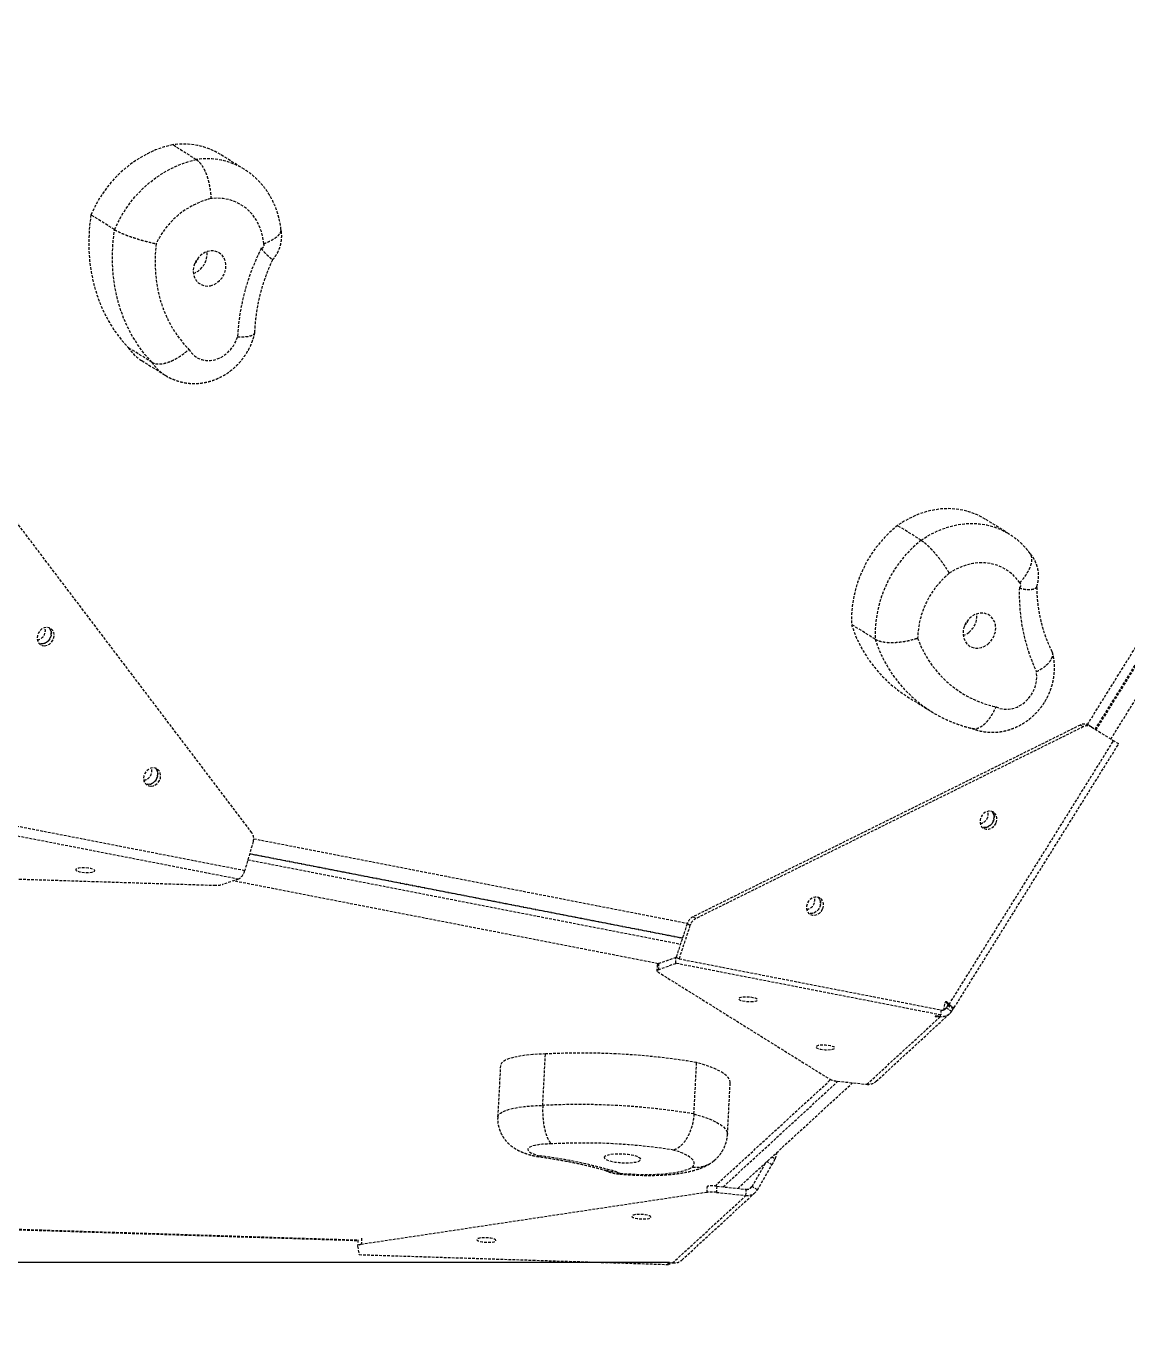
# Model space of a CAD drawing. Header units: millimetres. Extents: x -4077 to 3684, y -3420 to 2611.
# Drawn here: x 570 to 1089, y -690 to -70 of the extents above; entities that cross this region are included whole.
import ezdxf

# ---------------------------------------------------------------- set-up
doc = ezdxf.new("R2010")
doc.units = ezdxf.units.MM
doc.linetypes.add('HIDDEN', pattern=[1.905, 1.27, -0.635])
for name, color, linetype in [('DIKOM_ОБЪЕКТ', 7, 'Continuous'), ('DIKOM_РАЗМЕР_ЗОНА', 7, 'Continuous'), ('DIKOM_РАЗМЕР_ОБЪЕКТА', 7, 'Continuous')]:
    doc.layers.add(name, color=color, linetype=linetype)
doc.styles.add('style1', font='arialbd.ttf', dxfattribs={"width": 0.8})
doc.dimstyles.new('1-50', dxfattribs={"dimtxt": 300, "dimasz": 200, "dimexe": 100, "dimexo": 0, "dimgap": 100, "dimtad": 1, "dimtxsty": 'style1', "dimcen": 200, "dimclrd": 7, "dimclre": 7, "dimclrt": 7, "dimadec": 1, "dimazin": 2, "dimtfac": 1, "dimtmove": 0, "dimatfit": 2, "dimfxl": 0, "dimlwd": 25, "dimlwe": 18, "dimarcsym": 0})

# ---------------------------------------------------------------- blocks, each defined once
blk = doc.blocks.new('*D0')
at = {"layer": 'Defpoints', "color": 0, "transparency": 16777216}
for p in [(223.24, 1107.53), (-2045.08, -653.43), (871.98, -653.43)]:
    blk.add_point(p, dxfattribs=at)
at = {"layer": 'DIKOM_РАЗМЕР_ОБЪЕКТА', "color": 7, "lineweight": 18, "transparency": 16777216}
for p, q in [((223.24, 1107.53), (-2145.08, 1107.53)), ((871.98, -653.43), (-2145.08, -653.43))]:
    blk.add_line(p, q, dxfattribs=at)
at = {"layer": 'DIKOM_РАЗМЕР_ОБЪЕКТА', "color": 7, "lineweight": 25, "transparency": 16777216}
blk.add_line((-2045.08, 907.53), (-2045.08, -453.43), dxfattribs=at)
at = {"layer": 'DIKOM_РАЗМЕР_ОБЪЕКТА', "color": 7, "transparency": 16777216}
for points in [[(-2078.42, 907.53), (-2011.75, 907.53), (-2045.08, 1107.53)], [(-2078.42, -453.43), (-2011.75, -453.43), (-2045.08, -653.43)]]:
    blk.add_solid(points, dxfattribs=at)
at = {"layer": 'DIKOM_РАЗМЕР_ОБЪЕКТА', "color": 7, "transparency": 16777216, "insert": (-2298.26, 227.05), "char_height": 300, "attachment_point": 5, "rotation": 90, "style": 'style1'}
blk.add_mtext('{\\fArial|b0|i0|c204|p34;1780}', dxfattribs=at)
blk = doc.blocks.new('*D1')
at = {"layer": 'Defpoints', "color": 0, "transparency": 16777216}
for p in [(1340.73, 88.5), (-1708.32, 11.5), (1340.73, -1149.05)]:
    blk.add_point(p, dxfattribs=at)
at = {"layer": 'DIKOM_РАЗМЕР_ОБЪЕКТА', "color": 7, "lineweight": 18, "transparency": 16777216}
for p, q in [((1340.73, 88.5), (1340.73, -1249.05)), ((-1708.32, 11.5), (-1708.32, -1249.05))]:
    blk.add_line(p, q, dxfattribs=at)
at = {"layer": 'DIKOM_РАЗМЕР_ОБЪЕКТА', "color": 7, "lineweight": 25, "transparency": 16777216}
blk.add_line((-1508.32, -1149.05), (1140.73, -1149.05), dxfattribs=at)
at = {"layer": 'DIKOM_РАЗМЕР_ОБЪЕКТА', "color": 7, "transparency": 16777216}
for points in [[(-1508.32, -1115.72), (-1508.32, -1182.39), (-1708.32, -1149.05)], [(1140.73, -1115.72), (1140.73, -1182.39), (1340.73, -1149.05)]]:
    blk.add_solid(points, dxfattribs=at)
at = {"layer": 'DIKOM_РАЗМЕР_ОБЪЕКТА', "color": 7, "transparency": 16777216, "insert": (-183.79, -895.78), "char_height": 300, "attachment_point": 5, "style": 'style1'}
blk.add_mtext('{\\fArial|b0|i0|c204|p34;3050}', dxfattribs=at)
blk = doc.blocks.new('*D2')
at = {"layer": 'Defpoints', "color": 0, "transparency": 16777216}
for p in [(3683.6, 50.11), (-3206.35, -308.67), (3683.6, -3320.17)]:
    blk.add_point(p, dxfattribs=at)
at = {"layer": 'DIKOM_РАЗМЕР_ЗОНА', "color": 7, "lineweight": 18, "transparency": 16777216}
for p, q in [((3683.6, 50.11), (3683.6, -3420.17)), ((-3206.35, -308.67), (-3206.35, -3420.17))]:
    blk.add_line(p, q, dxfattribs=at)
at = {"layer": 'DIKOM_РАЗМЕР_ЗОНА', "color": 7, "lineweight": 25, "transparency": 16777216}
blk.add_line((-3006.35, -3320.17), (3483.6, -3320.17), dxfattribs=at)
at = {"layer": 'DIKOM_РАЗМЕР_ЗОНА', "color": 7, "transparency": 16777216}
for points in [[(-3006.35, -3286.84), (-3006.35, -3353.5), (-3206.35, -3320.17)], [(3483.6, -3286.84), (3483.6, -3353.5), (3683.6, -3320.17)]]:
    blk.add_solid(points, dxfattribs=at)
at = {"layer": 'DIKOM_РАЗМЕР_ЗОНА', "color": 7, "transparency": 16777216, "insert": (474.26, -3067), "char_height": 300, "attachment_point": 5, "style": 'style1'}
blk.add_mtext('{\\fArial|b0|i0|c204|p34;6900}', dxfattribs=at)
blk = doc.blocks.new('*D3')
at = {"layer": 'Defpoints', "color": 0, "transparency": 16777216}
for p in [(-3626.93, 2611.22), (1348.49, 2611.22), (1348.49, -2791.94)]:
    blk.add_point(p, dxfattribs=at)
at = {"layer": 'DIKOM_РАЗМЕР_ЗОНА', "color": 7, "lineweight": 18, "transparency": 16777216}
for p, q in [((1348.49, 2611.22), (-3726.93, 2611.22)), ((1348.49, -2791.94), (-3726.93, -2791.94))]:
    blk.add_line(p, q, dxfattribs=at)
at = {"layer": 'DIKOM_РАЗМЕР_ЗОНА', "color": 7, "lineweight": 25, "transparency": 16777216}
blk.add_line((-3626.93, -2591.94), (-3626.93, 2411.22), dxfattribs=at)
at = {"layer": 'DIKOM_РАЗМЕР_ЗОНА', "color": 7, "transparency": 16777216}
for points in [[(-3660.26, 2411.22), (-3593.59, 2411.22), (-3626.93, 2611.22)], [(-3660.26, -2591.94), (-3593.59, -2591.94), (-3626.93, -2791.94)]]:
    blk.add_solid(points, dxfattribs=at)
at = {"layer": 'DIKOM_РАЗМЕР_ЗОНА', "color": 7, "transparency": 16777216, "insert": (-3880.1, 379.28), "char_height": 300, "attachment_point": 5, "rotation": 90, "style": 'style1'}
blk.add_mtext('{\\fArial|b0|i0|c204|p34;5400}', dxfattribs=at)

msp = doc.modelspace()

# ---------------------------------------------------------------- linework, layer by layer
at = {"layer": 'DIKOM_ОБЪЕКТ', "color": 7, "linetype": 'HIDDEN', "lineweight": 15}
for p, q in [((649.805, -133.095), (638.651, -126.143)), ((672.398, -137.659), (661.244, -130.707)), ((611.309, -166.148), (600.155, -159.196)), ((1070.048, -399.609), (1197.925, -194.444)), ((1073.708, -401.807), (1201.51, -196.762)), ((1074.163, -402.091), (1201.966, -197.046)), ((1081.115, -406.424), (1208.918, -201.38)), ((628.864, -228.702), (617.71, -221.75)), ((624.121, -227.953), (635.275, -234.905)), ((676.056, -450.659), (564.011, -302.816)), ((1033.001, -309.635), (1021.847, -302.683)), ((991.647, -312.68), (980.493, -305.727)), ((969.915, -359.321), (958.761, -352.369)), ((985.095, -386.419), (996.249, -393.371)), ((1066.681, -399.856), (884.124, -490.26)), ((1068.019, -400.69), (885.462, -491.094)), ((1068.019, -400.69), (1066.681, -399.856)), ((1070.691, -399.927), (1072.029, -400.761)), ((1072.029, -400.761), (1082.382, -407.214)), ((1004.861, -531.588), (1082.382, -407.214)), ((1007.24, -533.153), (1084.797, -408.72)), ((548.089, -444.113), (672.66, -468.396)), ((669.678, -472.552), (545.106, -448.268)), ((676.675, -454.828), (672.66, -468.396)), ((676.898, -453.458), (881.385, -493.317)), ((674.149, -463.367), (878.151, -503.131)), ((879.06, -500.366), (674.972, -460.586)), ((674.987, -460.535), (879.076, -500.316)), ((444.353, -468.641), (658.286, -475.417)), ((669.678, -472.552), (662.159, -475.053)), ((867.686, -512.405), (667.294, -473.345)), ((881.29, -493.584), (876.134, -509.266)), ((882.628, -494.418), (877.473, -510.1)), ((882.628, -494.418), (881.29, -493.584)), ((884.124, -490.26), (885.462, -491.094)), ((867.176, -512.884), (867.024, -515.783)), ((867.679, -515.247), (875.934, -512.244)), ((867.832, -512.335), (867.679, -515.247)), ((867.832, -512.335), (876.087, -509.332)), ((875.934, -512.244), (876.087, -509.332)), ((1000.872, -536.607), (875.934, -512.244)), ((876.309, -509.375), (876.087, -509.332)), ((876.134, -509.266), (877.473, -510.1)), ((877.473, -510.1), (1002.411, -534.463)), ((867.398, -516.263), (948.693, -566.947)), ((1002.411, -534.463), (1002.78, -531.155)), ((1003.232, -530.461), (1003.523, -530.754)), ((1004.154, -532.012), (1003.47, -533.243)), ((1003.523, -530.754), (1004.861, -531.588)), ((1003.619, -530.44), (1003.887, -530.607)), ((1003.887, -530.607), (1004.861, -531.588)), ((1004.154, -532.012), (1006.689, -533.592)), ((1004.309, -531.604), (1006.596, -533.029)), ((966.048, -569.302), (1000.628, -537.486)), ((970.417, -567.894), (1005.047, -536.032)), ((998.525, -537.084), (1000.872, -536.607)), ((999.04, -536.979), (999.018, -537.391)), ((1000.628, -537.486), (999.018, -537.391)), ((1000.672, -536.648), (1000.628, -537.486)), ((1000.999, -534.188), (1000.872, -536.607)), ((1003.47, -533.243), (1002.442, -534.189)), ((1003.47, -533.243), (1006.006, -534.823)), ((1006.689, -533.592), (1006.006, -534.823)), ((813.2, -579.27), (814.472, -555.004)), ((793.25, -560.449), (791.978, -584.715)), ((884.498, -583.277), (885.771, -559.011)), ((894.443, -617.281), (948.985, -567.102)), ((898.273, -617.673), (952.432, -567.846)), ((900.328, -592.862), (901.6, -568.596)), ((905.153, -618.409), (959.312, -568.582)), ((952.132, -567.814), (966.048, -569.302)), ((911.88, -617.509), (918.543, -606.09)), ((921.292, -607.305), (918.866, -605.793)), ((921.317, -603.538), (922.745, -604.428)), ((923.642, -601.399), (922.745, -604.428)), ((914.415, -619.09), (921.292, -607.305)), ((890.71, -620.292), (890.863, -617.381)), ((895.275, -617.353), (895.122, -620.265)), ((895.275, -617.353), (909.191, -618.841)), ((909.038, -621.753), (909.191, -618.841)), ((911.88, -617.509), (910.708, -618.587)), ((914.415, -619.09), (911.88, -617.509)), ((890.71, -620.292), (727.642, -644.841)), ((874.462, -653.562), (909.038, -621.753)), ((878.778, -652.202), (913.406, -620.344)), ((895.122, -620.265), (909.038, -621.753)), ((531.976, -636.838), (726.021, -642.982)), ((532.013, -636.585), (726.034, -642.728)), ((726.033, -642.738), (725.881, -645.636)), ((727.794, -641.942), (727.642, -644.841)), ((725.885, -645.7), (726.573, -649.658)), ((726.573, -649.658), (872.943, -654.305)), ((872.019, -653.358), (872.012, -653.478)), ((872.943, -654.305), (872.012, -653.478)), ((872.994, -653.328), (872.943, -654.305)), ((873.001, -653.329), (874.462, -653.562))]:
    msp.add_line(p, q, dxfattribs=at)
at = {"layer": 'DIKOM_ОБЪЕКТ', "color": 7, "linetype": 'HIDDEN', "lineweight": 15, "flags": 128}
for points in [[(638.651, -126.143), (634.632, -127.169), (630.662, -128.566), (626.774, -130.323), (622.998, -132.426), (619.365, -134.859), (615.903, -137.601), (612.64, -140.632), (609.602, -143.927), (606.814, -147.46), (604.297, -151.203), (602.071, -155.125), (600.155, -159.196)], [(611.309, -166.148), (613.225, -162.077), (615.451, -158.155), (617.968, -154.413), (620.756, -150.88), (623.794, -147.585), (627.057, -144.554), (630.519, -141.811), (634.152, -139.378), (637.928, -137.275), (641.816, -135.518), (645.786, -134.121), (649.805, -133.095)], [(681.649, -172.863), (681.252, -169.877), (680.537, -167.006), (679.512, -164.287), (678.191, -161.753), (676.59, -159.437), (674.729, -157.367), (672.632, -155.57), (670.324, -154.068), (667.835, -152.88), (665.195, -152.02), (662.439, -151.5), (659.6, -151.326), (656.715, -151.5)], [(600.155, -159.196), (599.476, -164.652), (599.144, -170.09), (599.162, -175.485), (599.528, -180.813), (600.241, -186.048), (601.299, -191.164), (602.695, -196.139), (604.423, -200.948), (606.475, -205.569), (608.842, -209.98), (611.512, -214.16), (614.472, -218.09), (617.71, -221.75)], [(628.864, -228.702), (625.626, -225.042), (622.666, -221.112), (619.996, -216.932), (617.629, -212.521), (615.577, -207.9), (613.849, -203.091), (612.453, -198.116), (611.395, -193), (610.682, -187.765), (610.316, -182.438), (610.298, -177.042), (610.63, -171.604), (611.309, -166.148)], [(630.936, -172.785), (630.497, -177.542), (630.383, -182.269), (630.594, -186.943), (631.128, -191.537), (631.984, -196.028), (633.155, -200.39), (634.637, -204.602), (636.42, -208.639), (638.496, -212.482), (640.853, -216.108), (643.479, -219.498), (646.36, -222.635)], [(656.49, -192.588), (658.035, -192.099), (659.501, -191.298), (660.827, -190.217), (661.961, -188.899), (662.855, -187.4), (663.472, -185.781), (663.789, -184.107), (663.791, -182.448), (663.478, -180.87), (662.864, -179.44), (661.973, -178.215), (660.842, -177.246), (659.517, -176.572), (658.053, -176.221), (656.509, -176.207), (654.949, -176.53), (653.436, -177.179), (652.033, -178.125), (650.796, -179.33), (649.777, -180.746), (649.018, -182.313), (648.548, -183.968), (648.388, -185.643), (648.544, -187.27), (649.01, -188.782), (649.767, -190.116), (650.783, -191.219), (652.017, -192.045), (653.419, -192.56), (654.93, -192.744), (656.49, -192.588)], [(646.36, -222.635), (647.515, -224.285), (648.94, -225.666), (650.593, -226.741), (652.43, -227.479), (654.401, -227.861), (656.451, -227.875), (658.525, -227.523), (660.566, -226.812), (662.518, -225.764), (664.327, -224.406), (665.943, -222.775), (667.324, -220.917), (668.43, -218.883), (669.232, -216.727)], [(1021.847, -302.683), (1020.777, -302.045), (1017.775, -300.537), (1014.618, -299.347), (1011.332, -298.485), (1007.943, -297.958), (1004.479, -297.77), (1000.968, -297.922), (997.438, -298.414), (993.917, -299.24), (990.435, -300.396), (987.018, -301.87), (983.696, -303.652), (980.493, -305.727)], [(991.647, -312.68), (994.85, -310.604), (998.172, -308.822), (1001.589, -307.348), (1005.071, -306.192), (1008.592, -305.366), (1012.122, -304.874), (1015.633, -304.722), (1019.097, -304.91), (1022.486, -305.438), (1025.772, -306.3), (1028.929, -307.489), (1031.931, -308.997), (1032.978, -309.621)], [(1038.15, -332.72), (1036.436, -330.505), (1034.472, -328.547), (1032.282, -326.873), (1029.893, -325.501), (1027.337, -324.45), (1024.643, -323.733), (1021.848, -323.359), (1018.985, -323.333), (1016.091, -323.654), (1013.201, -324.319), (1010.352, -325.319), (1007.58, -326.642), (1004.92, -328.272)], [(1023.106, -361.681), (1024.353, -360.488), (1025.385, -359.083), (1026.16, -357.523), (1026.646, -355.87), (1026.823, -354.195), (1026.684, -352.563), (1026.235, -351.044), (1025.493, -349.699), (1024.49, -348.582), (1023.267, -347.74), (1021.873, -347.207), (1020.366, -347.005), (1018.807, -347.142), (1017.26, -347.613), (1015.788, -348.398), (1014.452, -349.465), (1013.307, -350.771), (1012.399, -352.261), (1011.765, -353.876), (1011.432, -355.549), (1011.413, -357.21), (1011.709, -358.794), (1012.307, -360.234), (1013.184, -361.471), (1014.303, -362.456), (1015.618, -363.147), (1017.076, -363.516), (1018.617, -363.549), (1020.178, -363.243), (1021.695, -362.612), (1023.106, -361.681)], [(578.306, -362.411), (579.452, -362.205), (580.544, -361.667), (581.494, -360.838), (582.224, -359.787), (582.676, -358.598), (582.814, -357.368), (582.625, -356.196), (582.125, -355.178), (581.355, -354.396), (580.377, -353.913), (579.27, -353.768), (578.124, -353.973), (577.032, -354.512), (576.082, -355.341), (575.351, -356.392), (574.899, -357.581), (574.762, -358.811), (574.95, -359.982), (575.45, -361), (576.221, -361.783), (577.199, -362.266), (578.306, -362.411)], [(580.447, -353.935), (580.786, -354.344), (581.286, -355.362), (581.475, -356.534), (581.338, -357.764), (580.886, -358.953), (580.155, -360.004), (579.205, -360.832), (578.113, -361.371), (576.967, -361.576), (575.86, -361.432), (575.79, -361.41)], [(575.814, -361.435), (576.834, -361.587), (577.981, -361.414), (579.082, -360.905), (580.048, -360.102), (580.803, -359.068), (581.283, -357.888), (581.451, -356.658), (581.292, -355.477), (580.82, -354.44), (580.397, -353.919)], [(1011.458, -357.617), (1012.772, -357.05), (1014.183, -356.119)], [(1026.947, -391.254), (1028.783, -391.995), (1030.753, -392.38), (1032.803, -392.397), (1034.877, -392.048), (1036.918, -391.34), (1038.871, -390.294), (1040.681, -388.939), (1042.3, -387.31), (1043.682, -385.454), (1044.791, -383.421), (1045.596, -381.265), (1046.074, -379.048), (1046.212, -376.828), (1046.008, -374.668)], [(1084.797, -408.72), (1084.791, -408.716), (1084.709, -408.664), (1084.53, -408.553), (1084.26, -408.384), (1083.902, -408.161), (1083.464, -407.888), (1082.954, -407.571), (1082.382, -407.214)], [(628.522, -428.671), (629.667, -428.465), (630.76, -427.927), (631.71, -427.098), (632.44, -426.047), (632.892, -424.858), (633.03, -423.628), (632.841, -422.457), (632.341, -421.439), (631.571, -420.656), (630.593, -420.173), (629.486, -420.028), (628.34, -420.234), (627.248, -420.772), (626.298, -421.601), (625.567, -422.652), (625.115, -423.841), (624.977, -425.071), (625.166, -426.242), (625.666, -427.26), (626.437, -428.043), (627.415, -428.526), (628.522, -428.671)], [(630.663, -420.195), (631.002, -420.604), (631.502, -421.623), (631.691, -422.794), (631.554, -424.024), (631.102, -425.213), (630.371, -426.264), (629.421, -427.093), (628.329, -427.631), (627.183, -427.837), (626.076, -427.692), (626.006, -427.67)], [(626.02, -427.684), (627.056, -427.842), (628.203, -427.669), (629.304, -427.16), (630.271, -426.356), (631.025, -425.323), (631.505, -424.143), (631.673, -422.912), (631.514, -421.731), (631.042, -420.695), (630.63, -420.185)], [(1027.046, -445.982), (1027.375, -444.765), (1027.382, -443.546), (1027.065, -442.425), (1026.451, -441.492), (1025.589, -440.823), (1024.549, -440.472), (1023.415, -440.468), (1022.28, -440.81), (1021.234, -441.471), (1020.364, -442.398), (1019.739, -443.515), (1019.409, -444.732), (1019.403, -445.951), (1019.719, -447.072), (1020.334, -448.005), (1021.196, -448.674), (1022.235, -449.025), (1023.369, -449.029), (1024.505, -448.687), (1025.55, -448.026), (1026.421, -447.099), (1027.046, -445.982)], [(1025.02, -440.562), (1025.113, -440.658), (1025.727, -441.591), (1026.043, -442.712), (1026.037, -443.931), (1025.708, -445.148), (1025.082, -446.265), (1024.212, -447.192), (1023.166, -447.853), (1022.031, -448.195), (1020.897, -448.191), (1020.408, -448.073)], [(1020.424, -448.099), (1021.459, -448.256), (1022.605, -448.084), (1023.707, -447.575), (1024.673, -446.771), (1025.428, -445.737), (1025.908, -444.557), (1026.076, -443.327), (1025.917, -442.146), (1025.445, -441.11), (1025.017, -440.583)], [(599.02, -467.38), (597.77, -467.255), (596.494, -467.214), (595.297, -467.261), (594.275, -467.391), (593.511, -467.595), (593.066, -467.856), (592.978, -468.153), (593.253, -468.461), (593.869, -468.755), (594.776, -469.013), (595.9, -469.213), (597.151, -469.338), (598.427, -469.379), (599.624, -469.332), (600.646, -469.201), (601.41, -468.997), (601.854, -468.737), (601.942, -468.44), (601.667, -468.132), (601.051, -467.837), (600.145, -467.58), (599.02, -467.38)], [(945.228, -486.499), (945.557, -485.282), (945.564, -484.064), (945.247, -482.943), (944.633, -482.01), (943.771, -481.341), (942.731, -480.99), (941.597, -480.985), (940.462, -481.327), (939.416, -481.989), (938.546, -482.915), (937.921, -484.033), (937.591, -485.25), (937.585, -486.468), (937.901, -487.589), (938.516, -488.522), (939.377, -489.191), (940.418, -489.542), (941.551, -489.547), (942.687, -489.205), (943.732, -488.543), (944.603, -487.616), (945.228, -486.499)], [(943.234, -481.112), (943.295, -481.176), (943.909, -482.109), (944.225, -483.23), (944.219, -484.448), (943.89, -485.665), (943.264, -486.782), (942.394, -487.709), (941.348, -488.371), (940.213, -488.713), (939.079, -488.708), (938.576, -488.586)], [(867.679, -515.247), (867.427, -515.354), (867.234, -515.47), (867.102, -515.593), (867.033, -515.722), (867.029, -515.856), (867.089, -515.991), (867.213, -516.128), (867.398, -516.263)], [(911.248, -530.293), (912.418, -530.229), (913.394, -530.083), (914.098, -529.866), (914.473, -529.596), (914.488, -529.296), (914.142, -528.988), (913.463, -528.699), (912.507, -528.451), (911.349, -528.265), (910.086, -528.156), (908.817, -528.133), (907.648, -528.197), (906.671, -528.343), (905.967, -528.56), (905.592, -528.83), (905.577, -529.13), (905.923, -529.438), (906.602, -529.727), (907.558, -529.975), (908.716, -530.161), (909.98, -530.27), (911.248, -530.293)], [(947.683, -553.009), (948.852, -552.945), (949.829, -552.798), (950.533, -552.581), (950.908, -552.312), (950.923, -552.011), (950.577, -551.703), (949.898, -551.414), (948.941, -551.167), (947.784, -550.981), (946.52, -550.872), (945.252, -550.848), (944.082, -550.912), (943.106, -551.058), (942.402, -551.275), (942.027, -551.545), (942.012, -551.846), (942.358, -552.153), (943.036, -552.443), (943.993, -552.69), (945.15, -552.876), (946.414, -552.985), (947.683, -553.009)], [(814.472, -555.004), (811.425, -555.096), (808.511, -555.273), (805.766, -555.532), (803.224, -555.871), (800.916, -556.285), (798.871, -556.769), (797.113, -557.317), (795.665, -557.922), (794.544, -558.577), (793.765, -559.274), (793.336, -560.005), (793.25, -560.449)], [(901.6, -568.596), (901.601, -568.321), (901.351, -567.248), (900.701, -566.165), (899.657, -565.08), (898.225, -564.002), (896.419, -562.94), (894.251, -561.901), (891.74, -560.895), (888.906, -559.929), (885.771, -559.011)], [(791.978, -584.713), (792.064, -584.27), (792.493, -583.54), (793.272, -582.843), (794.393, -582.188), (795.841, -581.582), (797.598, -581.035), (799.644, -580.551), (801.952, -580.137), (804.494, -579.798), (807.239, -579.539), (810.153, -579.362), (813.2, -579.27)], [(884.498, -583.277), (887.634, -584.195), (890.468, -585.161), (892.979, -586.167), (895.146, -587.206), (896.953, -588.268), (898.384, -589.346), (899.429, -590.431), (900.079, -591.514), (900.328, -592.587), (900.328, -592.861)], [(817.379, -597.424), (815.157, -597.467), (813.073, -597.601), (811.184, -597.823), (809.54, -598.126), (808.189, -598.502), (807.165, -598.94), (806.499, -599.43), (806.206, -599.957), (806.297, -600.506), (806.767, -601.064), (807.605, -601.614), (808.787, -602.142), (810.281, -602.632), (812.047, -603.073)], [(883.545, -608.494), (884.225, -607.708), (884.554, -606.891), (884.53, -606.054), (884.152, -605.204), (883.423, -604.35), (882.352, -603.5), (880.949, -602.662), (879.227, -601.846), (877.205, -601.059), (874.902, -600.309)], [(842.495, -603.337), (842.225, -603.729), (842.307, -604.144), (842.737, -604.564), (843.499, -604.971), (844.561, -605.349), (845.88, -605.683), (847.401, -605.96), (849.062, -606.166), (850.796, -606.295), (852.531, -606.341), (854.196, -606.302), (855.723, -606.18), (857.05, -605.979), (858.122, -605.708), (858.896, -605.378), (859.339, -605.002), (859.434, -604.597), (859.176, -604.178), (858.577, -603.762), (857.66, -603.367), (856.464, -603.009), (855.036, -602.702), (853.437, -602.46), (851.731, -602.291), (849.988, -602.203), (848.279, -602.2), (846.674, -602.281), (845.24, -602.443), (844.034, -602.68), (843.106, -602.982), (842.495, -603.337)], [(848.362, -610.682), (848.277, -610.761), (848.287, -610.847), (848.39, -610.934), (848.581, -611.016), (848.845, -611.087), (849.164, -611.143), (849.517, -611.18), (849.879, -611.195)], [(849.879, -611.195), (853.066, -611.481), (856.293, -611.685), (859.521, -611.802), (862.709, -611.834), (865.817, -611.778), (868.805, -611.635), (871.638, -611.408), (874.278, -611.099), (876.692, -610.712), (878.852, -610.252), (880.729, -609.724), (882.3, -609.136), (883.545, -608.494)], [(864.192, -632.02), (864.061, -631.714), (863.577, -631.411), (862.779, -631.135), (861.731, -630.91), (860.519, -630.754), (859.241, -630.678), (858, -630.69), (856.897, -630.788), (856.021, -630.964), (855.444, -631.204), (855.211, -631.489), (855.342, -631.796), (855.826, -632.099), (856.624, -632.374), (857.671, -632.599), (858.883, -632.756), (860.161, -632.831), (861.402, -632.82), (862.505, -632.722), (863.381, -632.545), (863.959, -632.305), (864.192, -632.02)], [(791.108, -643.022), (790.977, -642.716), (790.493, -642.413), (789.695, -642.138), (788.648, -641.913), (787.436, -641.756), (786.158, -641.68), (784.917, -641.692), (783.814, -641.79), (782.938, -641.966), (782.36, -642.207), (782.127, -642.491), (782.258, -642.798), (782.742, -643.101), (783.54, -643.376), (784.588, -643.601), (785.799, -643.758), (787.078, -643.834), (788.318, -643.822), (789.422, -643.724), (790.298, -643.548), (790.875, -643.307), (791.108, -643.022)], [(727.642, -644.841), (727.232, -644.913), (726.868, -644.997), (726.556, -645.093), (726.3, -645.199), (726.103, -645.315), (725.967, -645.438), (725.894, -645.567), (725.885, -645.7)]]:
    msp.add_lwpolyline(points, dxfattribs=at)
at = {"layer": 'DIKOM_ОБЪЕКТ', "color": 7, "linetype": 'HIDDEN', "lineweight": 15}
for centre, radius, start, end in [((643.643, -159.633), 33.86, 58.680655, 98.477965), ((654.859, -166.274), 33.562, 58.428095, 98.661438), ((666.132, -189.159), 38.819, 104.04034, 155.051935), ((680.279, -173.47), 1.499, 277.410761, 23.87143), ((645.247, -177.687), 9.649, 289.473425, 6.65617), ((646.083, -178.208), 4.894, 308.443242, 347.688719), ((773.815, -222.47), 104.741, 153.022336, 176.856409), ((635.465, -209.813), 21.395, 213.914204, 237.980181), ((646.624, -216.76), 21.402, 213.917272, 238.003633), ((1016.383, -350.834), 57.643, 128.507952, 181.525462), ((1027.537, -357.787), 57.643, 128.507952, 181.525462), ((1030.669, -359.783), 40.694, 129.253243, 178.640363), ((1037.305, -333.812), 1.381, 298.779858, 52.28193), ((1123.881, -338.241), 85.972, 177.854531, 205.068611), ((1019.074, -332.93), 63.368, 197.863892, 237.574223), ((1009.068, -349.036), 4.904, 308.78764, 347.651384), ((1008.184, -348.494), 9.702, 308.188919, 6.464769), ((574.151, -355.225), 4.502, 279.14457, 17.384851), ((1030.338, -339.794), 63.501, 197.90885, 237.655843), ((1037.556, -341.889), 50.492, 199.589117, 257.871287), ((1068.622, -403.464), 4.098, 59.681244, 118.284165), ((1069.961, -404.298), 4.097, 59.678476, 118.286933), ((624.373, -421.48), 4.502, 279.045466, 17.337617), ((1018.774, -441.894), 4.503, 278.936537, 17.555012), ((672.221, -453.359), 4.69, 341.75294, 35.148647), ((666.718, -467.28), 6.046, 299.305072, 349.356795), ((659.075, -463.031), 12.411, 266.353421, 284.384995), ((936.959, -482.419), 4.502, 278.922764, 17.660603), ((939.783, -484.016), 4.486, 314.994925, 40.567127), ((886.725, -495.348), 5.714, 117.07763, 162.018881), ((888.063, -496.182), 5.714, 117.075712, 162.020799), ((867.956, -513.155), 0.83, 98.605841, 159.960818), ((831.592, -886.708), 332.145, 80.612106, 92.954468), ((952.652, -558.501), 9.328, 244.888239, 266.807195), ((966.681, -563.785), 5.553, 263.460349, 312.276371), ((830.326, -910.854), 332.026, 80.609879, 92.956695), ((832.553, -869.773), 272.772, 81.068436, 93.189079), ((782.048, -836.702), 235.547, 73.6484, 82.683045), ((906.178, -597.864), 17.82, 328.008942, 338.386812), ((893.183, -635.526), 18.293, 83.433294, 97.285007), ((909.684, -616.297), 5.494, 263.245342, 329.443916), ((909.514, -616.113), 2.747, 263.239966, 329.451559), ((893.03, -638.445), 18.301, 83.436841, 97.282508)]:
    msp.add_arc(centre, radius, start, end, dxfattribs=at)
for centre, major_axis, ratio, start_param, end_param in [((1003.463, -531.288), (-0.023, 0.874), 0.7885157, 5.5858925, 7.6802876), ((1004.343, -531.837), (0.42, 0.707), 0.0940107, 1.3432385, 1.8754018), ((999.208, -537.217), (0.917, -0.017), 0.1978163, 2.4135232, 4.5079183), ((1006.879, -533.418), (0.42, 0.707), 0.0940107, 0.9658198, 1.8754018), ((872.812, -653.503), (0.835, -0.092), 0.2356479, 1.3681251, 3.4625202)]:
    msp.add_ellipse(centre, major_axis=major_axis, ratio=ratio, start_param=start_param, end_param=end_param, dxfattribs=at)
for points, knots in [([(649.805, -133.095), (650.176, -133.364), (650.93, -133.91), (652.031, -135.21), (653.085, -136.839), (654.043, -138.755), (654.896, -140.932), (655.602, -143.27), (656.157, -145.745), (656.569, -148.492), (656.699, -150.422), (656.714, -151.475), (656.715, -151.5)], [0, 0, 0, 0, 0.1057736, 0.2146159, 0.3203865, 0.4292299, 0.5350199, 0.6438768, 0.7497294, 0.8586405, 0.9966408, 1, 1, 1, 1]), ([(689.769, -166.136), (689.754, -165.964), (689.627, -164.586), (689.165, -162.044), (688.283, -158.565), (687.09, -155.211), (685.619, -152.008), (683.877, -148.982), (681.882, -146.154), (679.651, -143.543), (677.198, -141.176), (674.79, -139.21), (673.128, -138.157), (672.42, -137.709)], [0, 0, 0, 0, 0.0146841, 0.1178468, 0.2207819, 0.3232249, 0.4251224, 0.5264382, 0.627171, 0.7273428, 0.8270164, 0.9262747, 1, 1, 1, 1]), ([(611.309, -166.148), (611.711, -166.384), (612.526, -166.862), (614.164, -167.64), (616.07, -168.444), (618.191, -169.246), (620.497, -170.036), (622.891, -170.783), (625.347, -171.478), (628.07, -172.173), (629.918, -172.584), (630.924, -172.783), (630.936, -172.785)], [0, 0, 0, 0, 0.1043164, 0.2116593, 0.3159665, 0.4232829, 0.5279882, 0.6356781, 0.7413957, 0.8501042, 0.9982865, 1, 1, 1, 1]), ([(681.649, -172.863), (681.66, -172.858), (682.629, -172.415), (684.256, -171.716), (686.234, -170.641), (687.701, -169.641), (688.825, -168.607), (689.526, -167.588), (689.839, -166.751), (689.754, -166.292), (689.726, -166.14)], [0, 0, 0, 0, 0.002303, 0.1963529, 0.3411529, 0.4901606, 0.6348665, 0.7837638, 0.9284458, 1, 1, 1, 1]), ([(685.769, -180.363), (685.947, -180.18), (686.651, -179.458), (687.651, -177.981), (688.735, -175.961), (689.519, -173.772), (690.004, -171.474), (690.135, -169.119), (690.035, -167.25), (689.777, -166.21), (689.709, -165.937)], [0, 0, 0, 0, 0.0491063, 0.1945342, 0.3418181, 0.4909078, 0.6415406, 0.7933035, 0.9456325, 1, 1, 1, 1]), ([(680.472, -174.956), (680.476, -174.962), (680.752, -175.465), (681.441, -176.337), (682.561, -177.51), (683.693, -178.553), (684.681, -179.403), (685.383, -179.991), (685.769, -180.319), (685.766, -180.346), (685.765, -180.357)], [0, 0, 0, 0, 0.0016367, 0.1236184, 0.2500687, 0.4080676, 0.5706818, 0.7273247, 0.8884033, 1, 1, 1, 1]), ([(677.471, -214.61), (677.496, -213.967), (677.58, -211.769), (677.917, -207.986), (678.587, -203.267), (679.53, -198.549), (680.734, -193.854), (682.204, -189.201), (683.874, -184.692), (685.177, -181.785), (685.809, -180.376)], [0, 0, 0, 0, 0.0562821, 0.1925414, 0.3287276, 0.4647911, 0.600754, 0.7366399, 0.872465, 1, 1, 1, 1]), ([(635.299, -234.886), (635.485, -235.013), (636.449, -235.666), (638.352, -236.579), (640.975, -237.595), (643.705, -238.292), (646.497, -238.693), (649.33, -238.788), (652.173, -238.581), (655.001, -238.07), (657.786, -237.261), (660.5, -236.16), (663.115, -234.776), (665.602, -233.122), (667.935, -231.213), (670.085, -229.068), (672.029, -226.709), (673.741, -224.161), (675.203, -221.449), (676.386, -218.602), (677.091, -216.359), (677.373, -215.071), (677.436, -214.784)], [0, 0, 0, 0, 0.01260124, 0.06512499, 0.11750511, 0.16982971, 0.2221946, 0.27469483, 0.32741457, 0.38042206, 0.43376555, 0.48746999, 0.54154591, 0.59597508, 0.65072699, 0.70576627, 0.76105523, 0.81655446, 0.87223276, 0.92804549, 0.98394839, 1, 1, 1, 1]), ([(669.232, -216.727), (669.246, -216.727), (670.251, -216.767), (671.896, -216.763), (673.892, -216.57), (675.366, -216.27), (676.483, -215.85), (677.229, -215.341), (677.379, -214.938), (677.453, -214.739)], [0, 0, 0, 0, 0.0030107, 0.2139055, 0.3698024, 0.5301833, 0.6854013, 0.845074, 1, 1, 1, 1]), ([(628.864, -228.702), (629.262, -228.906), (630.071, -229.318), (631.625, -229.549), (633.398, -229.487), (635.334, -229.11), (637.409, -228.428), (639.53, -227.473), (641.678, -226.257), (643.985, -224.68), (645.528, -223.404), (646.347, -222.646), (646.36, -222.635)], [0, 0, 0, 0, 0.1053882, 0.2138313, 0.3192137, 0.427652, 0.5331373, 0.6416647, 0.7474212, 0.8562224, 0.9978442, 1, 1, 1, 1]), ([(1043.023, -318.948), (1042.932, -318.819), (1042.184, -317.754), (1040.592, -315.901), (1038.184, -313.488), (1035.646, -311.372), (1033.835, -310.193), (1032.97, -309.63)], [0, 0, 0, 0, 0.0340049, 0.2820204, 0.5291529, 0.7752214, 1, 1, 1, 1]), ([(991.647, -312.68), (992.036, -312.941), (992.824, -313.472), (994.202, -314.649), (995.694, -316.083), (997.248, -317.737), (998.843, -319.585), (1000.406, -321.544), (1001.922, -323.595), (1003.458, -325.845), (1004.422, -327.407), (1004.908, -328.252), (1004.92, -328.272)], [0, 0, 0, 0, 0.1057706, 0.214616, 0.3203861, 0.4292253, 0.5350177, 0.6438782, 0.7497264, 0.8586384, 0.996641, 1, 1, 1, 1]), ([(1038.15, -332.72), (1038.158, -332.71), (1038.879, -331.851), (1040.133, -330.383), (1041.614, -328.253), (1042.677, -326.359), (1043.432, -324.513), (1043.845, -322.794), (1043.899, -321.227), (1043.644, -319.917), (1043.208, -319.255), (1043.01, -318.956)], [0, 0, 0, 0, 0.00191926, 0.16358088, 0.28421427, 0.40835165, 0.52890525, 0.65294913, 0.77348481, 0.89750065, 1, 1, 1, 1]), ([(1046.183, -334.592), (1046.375, -333.938), (1046.79, -332.53), (1047.029, -330.277), (1046.97, -327.909), (1046.56, -325.572), (1045.824, -323.321), (1044.758, -321.227), (1043.72, -319.656), (1042.961, -318.876), (1042.744, -318.653)], [0, 0, 0, 0, 0.1194127, 0.2570079, 0.3953194, 0.5338009, 0.6719213, 0.8092193, 0.9453699, 1, 1, 1, 1]), ([(1053.504, -365.353), (1053.202, -364.744), (1052.27, -362.867), (1050.88, -359.592), (1049.438, -355.478), (1048.258, -351.226), (1047.338, -346.856), (1046.694, -342.382), (1046.318, -338.2), (1046.282, -335.485), (1046.266, -334.317)], [0, 0, 0, 0, 0.0668361, 0.2063077, 0.3453433, 0.4838203, 0.6218049, 0.7593633, 0.8965642, 1, 1, 1, 1]), ([(1037.97, -335.023), (1037.976, -335.026), (1038.462, -335.291), (1039.516, -335.623), (1041.14, -335.892), (1042.756, -335.946), (1044.192, -335.797), (1045.28, -335.478), (1045.973, -335.07), (1046.109, -334.734), (1046.169, -334.588)], [0, 0, 0, 0, 0.0016177, 0.1220593, 0.2469323, 0.4029275, 0.5634967, 0.718172, 0.8772351, 1, 1, 1, 1]), ([(969.915, -359.321), (970.318, -359.538), (971.135, -359.978), (972.79, -360.45), (974.725, -360.772), (976.884, -360.918), (979.239, -360.891), (981.69, -360.692), (984.212, -360.322), (987.017, -359.734), (988.931, -359.176), (989.974, -358.822), (989.986, -358.818)], [0, 0, 0, 0, 0.1043137, 0.2116573, 0.3159636, 0.4232785, 0.5279858, 0.6356761, 0.7413941, 0.8501047, 0.9982882, 1, 1, 1, 1]), ([(1046.008, -374.668), (1046.022, -374.661), (1046.993, -374.175), (1048.576, -373.258), (1050.471, -371.83), (1051.852, -370.499), (1052.884, -369.148), (1053.532, -367.841), (1053.759, -366.607), (1053.694, -365.7), (1053.42, -365.265), (1053.349, -365.152)], [0, 0, 0, 0, 0.00248374, 0.17607064, 0.30439157, 0.43639797, 0.5641583, 0.69559627, 0.82310894, 0.95430401, 1, 1, 1, 1]), ([(1015.534, -401.379), (1016.243, -401.655), (1017.825, -402.269), (1020.399, -402.87), (1023.196, -403.242), (1026.031, -403.3), (1028.874, -403.057), (1031.698, -402.511), (1034.476, -401.668), (1037.18, -400.533), (1039.782, -399.117), (1042.252, -397.433), (1044.565, -395.495), (1046.693, -393.324), (1048.61, -390.941), (1050.295, -388.372), (1051.724, -385.643), (1052.88, -382.784), (1053.747, -379.826), (1054.31, -376.803), (1054.563, -373.749), (1054.489, -370.705), (1054.167, -368.015), (1053.758, -366.38), (1053.593, -365.719)], [0, 0, 0, 0, 0.0363186, 0.0810259, 0.1257789, 0.1706575, 0.2157276, 0.2610521, 0.3066667, 0.3525929, 0.3988343, 0.4453729, 0.4921872, 0.539243, 0.5865065, 0.6339477, 0.6815356, 0.7292353, 0.7770093, 0.8248106, 0.8725824, 0.9202593, 0.9677644, 1, 1, 1, 1]), ([(996.394, -393.416), (996.889, -393.735), (998.645, -394.863), (1001.832, -396.519), (1005.931, -398.381), (1010.173, -399.925), (1013.479, -400.922), (1015.381, -401.347), (1015.807, -401.442)], [0, 0, 0, 0, 0.0838803, 0.2974245, 0.5109401, 0.7245299, 0.9383117, 1, 1, 1, 1]), ([(1015.805, -401.453), (1016.233, -401.514), (1017.088, -401.637), (1018.502, -401.302), (1019.955, -400.598), (1021.431, -399.497), (1022.862, -398.06), (1024.236, -396.297), (1025.633, -394.071), (1026.501, -392.306), (1026.94, -391.27), (1026.947, -391.254)], [0, 0, 0, 0, 0.1182424, 0.2364396, 0.3580567, 0.4763727, 0.5980946, 0.7167113, 0.8387395, 0.9975873, 1, 1, 1, 1]), ([(1003.523, -530.754), (1003.681, -530.947), (1003.969, -531.296), (1004.219, -531.578), (1004.303, -531.599), (1004.304, -531.6)], [0, 0, 0, 0, 0.5471632, 0.9931381, 1, 1, 1, 1]), ([(1004.861, -531.588), (1005.229, -531.918), (1005.903, -532.52), (1006.606, -533.067), (1007.086, -533.284), (1007.159, -533.173), (1007.192, -533.124)], [0, 0, 0, 0, 0.2973598, 0.5442465, 0.795039, 1, 1, 1, 1]), ([(1006.006, -534.823), (1005.693, -535.273), (1005.12, -536.097), (1003.834, -536.925), (1002.342, -537.469), (1001.229, -537.48), (1000.628, -537.486)], [0, 0, 0, 0, 0.273183, 0.500011, 0.7304049, 1, 1, 1, 1]), ([(1001.995, -534.382), (1001.897, -534.421), (1001.579, -534.547), (1001.225, -534.552), (1000.98, -534.556)], [0, 0, 0, 0, 0.3100658, 1, 1, 1, 1]), ([(1003.47, -533.243), (1003.322, -533.453), (1003.053, -533.836), (1002.632, -534.159), (1002.388, -534.243), (1002.379, -534.247)], [0, 0, 0, 0, 0.541399, 0.9825414, 1, 1, 1, 1]), ([(813.2, -579.27), (813.171, -580.085), (813.113, -581.737), (813.209, -584.264), (813.438, -586.765), (813.801, -589.135), (814.291, -591.348), (814.883, -593.304), (815.569, -594.982), (816.395, -596.451), (817.02, -597.148), (817.373, -597.42), (817.379, -597.424)], [0, 0, 0, 0, 0.105387, 0.2138282, 0.3192167, 0.4276496, 0.5331371, 0.6416623, 0.7474217, 0.8562213, 0.9978489, 1, 1, 1, 1]), ([(792.004, -584.707), (791.988, -584.853), (791.892, -585.734), (792.026, -587.344), (792.398, -589.461), (793.053, -591.446), (793.925, -593.277), (794.988, -594.944), (796.21, -596.437), (797.565, -597.76), (799.036, -598.921), (800.628, -599.944), (802.391, -600.862), (804.432, -601.717), (806.745, -602.47), (808.704, -602.984), (809.874, -603.218), (810.154, -603.274)], [0, 0, 0, 0, 0.0144465, 0.0874492, 0.1581196, 0.2268472, 0.2939813, 0.3598795, 0.4249495, 0.4897537, 0.5551885, 0.6227842, 0.6952323, 0.7770799, 0.8744919, 0.9699975, 1, 1, 1, 1]), ([(884.498, -583.277), (884.433, -584.084), (884.301, -585.722), (883.803, -588.185), (883.092, -590.595), (882.179, -592.849), (881.078, -594.924), (879.833, -596.729), (878.456, -598.244), (876.817, -599.551), (875.606, -600.113), (874.91, -600.307), (874.902, -600.309)], [0, 0, 0, 0, 0.104311, 0.2116555, 0.3159647, 0.4232778, 0.5279856, 0.6356764, 0.7413928, 0.8501001, 0.9982853, 1, 1, 1, 1]), ([(893.982, -605.376), (894.438, -604.974), (895.408, -604.12), (896.744, -602.553), (897.961, -600.768), (898.959, -598.831), (899.725, -596.703), (900.198, -594.694), (900.265, -593.372), (900.29, -592.859)], [0, 0, 0, 0, 0.1369404, 0.2907278, 0.4410053, 0.5891335, 0.7359805, 0.8976053, 1, 1, 1, 1]), ([(810.33, -603.316), (810.701, -603.366), (812.692, -603.636), (816.221, -604.165), (820.841, -604.925), (825.29, -605.736), (829.552, -606.591), (833.608, -607.485), (837.431, -608.411), (840.771, -609.291), (842.728, -609.869), (843.581, -610.121)], [0, 0, 0, 0, 0.0289946, 0.1556503, 0.2819949, 0.4079101, 0.5333032, 0.6580605, 0.7820497, 0.9051116, 1, 1, 1, 1]), ([(812.047, -603.073), (812.039, -603.076), (811.502, -603.286), (810.904, -603.458), (810.386, -603.303), (810.335, -603.287)], [0, 0, 0, 0, 0.0126803, 0.9013967, 1, 1, 1, 1]), ([(849.593, -611.603), (849.918, -611.636), (851.35, -611.78), (853.926, -611.979), (857.308, -612.167), (860.683, -612.268), (864.03, -612.286), (867.33, -612.217), (870.569, -612.059), (873.74, -611.807), (876.842, -611.453), (879.891, -610.981), (882.925, -610.357), (885.842, -609.567), (888.475, -608.609), (890.686, -607.609), (891.972, -606.806), (892.543, -606.449)], [0, 0, 0, 0, 0.019998, 0.0881437, 0.1560998, 0.2240491, 0.29214, 0.3606096, 0.4297276, 0.4998612, 0.5715305, 0.6455359, 0.7231926, 0.8067224, 0.8846988, 0.9487174, 1, 1, 1, 1]), ([(893.962, -605.354), (893.753, -605.552), (892.96, -606.297), (891.324, -607.231), (889.109, -608.122), (886.526, -608.629), (884.631, -608.623), (883.57, -608.497), (883.545, -608.494)], [0, 0, 0, 0, 0.077728, 0.2936523, 0.5035976, 0.7196206, 0.9933398, 1, 1, 1, 1]), ([(842.505, -609.808), (842.906, -610.001), (843.79, -610.426), (845.252, -610.914), (846.927, -611.312), (848.393, -611.54), (849.316, -611.576), (849.602, -611.587)], [0, 0, 0, 0, 0.18085304, 0.39855149, 0.6264699, 0.88394437, 1, 1, 1, 1]), ([(848.362, -610.682), (848.353, -610.682), (847.715, -610.677), (846.474, -610.65), (844.888, -610.483), (843.974, -610.19), (843.595, -610.069)], [0, 0, 0, 0, 0.0048421, 0.3644699, 0.7372769, 1, 1, 1, 1]), ([(849.879, -611.195), (849.878, -611.198), (849.845, -611.461), (849.72, -611.691), (849.603, -611.594), (849.594, -611.587)], [0, 0, 0, 0, 0.01088, 0.9275943, 1, 1, 1, 1]), ([(874.462, -653.562), (875.032, -653.595), (876.075, -653.655), (877.506, -653.118), (878.418, -652.625), (878.752, -652.215), (878.769, -652.194)], [0, 0, 0, 0, 0.3678137, 0.6732117, 0.9833953, 1, 1, 1, 1])]:
    msp.add_open_spline(points, degree=3, knots=knots, dxfattribs=at)

# ---------------------------------------------------------------- dimensions: what is measured, and where the dimension line sits
at = {"layer": 'DIKOM_РАЗМЕР_ЗОНА'}
dim = msp.add_linear_dim(base=(-3626.927, 2611.221), p1=(1348.49, -2791.939), p2=(1348.49, 2611.221), angle=90, text='{\\fArial|b0|i0|c204|p34;5400}', dimstyle='1-50', dxfattribs=at)
dim.commit()
dim.dimension.update_dxf_attribs({"geometry": '*D3', "text_midpoint": (-3626.927, 379.285), "dimtype": 160})
dim = msp.add_linear_dim(base=(3683.596, -3320.169), p1=(-3206.352, -308.669), p2=(3683.596, 50.109), text='{\\fArial|b0|i0|c204|p34;6900}', dimstyle='1-50', dxfattribs=at)
dim.commit()
dim.dimension.update_dxf_attribs({"geometry": '*D2', "text_midpoint": (474.264, -3320.169), "dimtype": 160})
at = {"layer": 'DIKOM_РАЗМЕР_ОБЪЕКТА'}
dim = msp.add_linear_dim(base=(-2045.084, -653.434), p1=(223.238, 1107.531), p2=(871.98, -653.434), angle=90, text='{\\fArial|b0|i0|c204|p34;1780}', dimstyle='1-50', dxfattribs=at)
dim.commit()
dim.dimension.update_dxf_attribs({"geometry": '*D0', "text_midpoint": (-2045.084, 227.048), "dimtype": 160})
dim = msp.add_linear_dim(base=(1340.735, -1149.052), p1=(-1708.316, 11.502), p2=(1340.735, 88.5), text='{\\fArial|b0|i0|c204|p34;3050}', dimstyle='1-50', dxfattribs=at)
dim.commit()
dim.dimension.update_dxf_attribs({"geometry": '*D1', "text_midpoint": (-183.791, -1149.052), "dimtype": 160})

doc.saveas('drawing.dxf')
